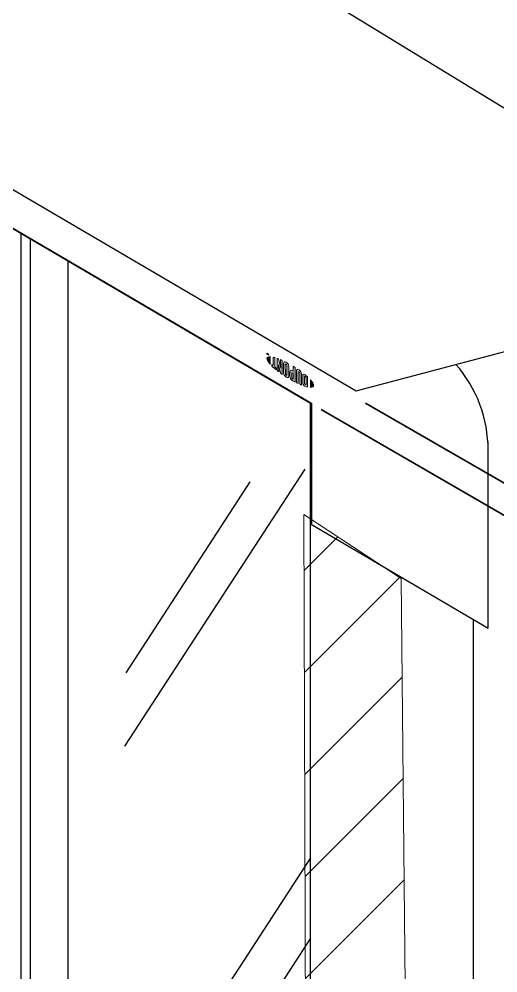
# Model space of a CAD drawing. Extents: x -1392 to 5791, y -3809 to 1722.
# Drawn here: x -782.4 to -716.2, y -1774.4 to -1642.7 of the extents above; entities that cross this region are included whole.
import ezdxf

# ---------------------------------------------------------------- set-up
doc = ezdxf.new("R2010")
doc.units = 0
doc.header["$MEASUREMENT"] = 0
for name, color, linetype, lineweight in [('.ATI-TEXT', 7, 'Continuous', 0), ('G-ANNO-TTLB', 7, 'Continuous', 0), ('Layer 12', 7, 'Continuous', 0), ('TYVEK', 7, 'Continuous', 0), ('WALL SCRATCH', 7, 'Continuous', 0)]:
    doc.layers.add(name, color=color, linetype=linetype, lineweight=lineweight)

# ---------------------------------------------------------------- blocks, each defined once
blk = doc.blocks.new('Block_667')
at = {"layer": 'TYVEK', "true_color": 0x003b71, "transparency": 33554687}
h = blk.add_hatch(color=156, dxfattribs=at)
h.dxf.hatch_style = 2
edge = h.paths.add_edge_path()
edge.add_spline(control_points=[(-748.01, -1689.01), (-748.01, -1689.01), (-748.04, -1689), (-748.04, -1689), (-748.04, -1689), (-748.08, -1688.9), (-748.08, -1688.9), (-748.08, -1688.9), (-748.12, -1688.95), (-748.12, -1688.95), (-748.12, -1688.95), (-748.14, -1688.94), (-748.14, -1688.94), (-748.14, -1688.94), (-748.14, -1688.79), (-748.14, -1688.79), (-748.14, -1688.79), (-748.12, -1688.8), (-748.12, -1688.8), (-748.12, -1688.8), (-748.12, -1688.91), (-748.12, -1688.91), (-748.12, -1688.91), (-748.08, -1688.86), (-748.08, -1688.86), (-748.08, -1688.86), (-748.08, -1688.86), (-748.08, -1688.86), (-748.08, -1688.86), (-748.04, -1688.95), (-748.04, -1688.95), (-748.04, -1688.95), (-748.04, -1688.85), (-748.04, -1688.85), (-748.04, -1688.85), (-748.01, -1688.86), (-748.01, -1688.86), (-748.01, -1688.86), (-748.01, -1689.01), (-748.01, -1689.01)], knot_values=[0, 0, 0, 0, 1, 1, 1, 2, 2, 2, 3, 3, 3, 4, 4, 4, 5, 5, 5, 6, 6, 6, 7, 7, 7, 8, 8, 8, 9, 9, 9, 10, 10, 10, 11, 11, 11, 12, 12, 12, 13, 13, 13, 13], degree=3, periodic=0)
edge = h.paths.add_edge_path()
edge.add_spline(control_points=[(-747.92, -1689.04), (-747.92, -1689.04), (-747.88, -1689.06), (-747.88, -1689.06), (-747.88, -1689.06), (-747.88, -1689.09), (-747.88, -1689.09), (-747.88, -1689.09), (-747.98, -1689.03), (-747.98, -1689.03), (-747.98, -1689.03), (-747.98, -1689), (-747.98, -1689), (-747.98, -1689), (-747.94, -1689.02), (-747.94, -1689.02), (-747.94, -1689.02), (-747.94, -1688.9), (-747.94, -1688.9), (-747.94, -1688.9), (-747.92, -1688.91), (-747.92, -1688.91), (-747.92, -1688.91), (-747.92, -1689.04), (-747.92, -1689.04)], knot_values=[0, 0, 0, 0, 1, 1, 1, 2, 2, 2, 3, 3, 3, 4, 4, 4, 5, 5, 5, 6, 6, 6, 7, 7, 7, 8, 8, 8, 8], degree=3, periodic=0)
h = blk.add_hatch(color=156, dxfattribs=at)
h.dxf.hatch_style = 2
edge = h.paths.add_edge_path()
edge.add_spline(control_points=[(-748.14, -1689.56), (-748.14, -1689.37), (-747.98, -1689.28), (-747.7, -1689.29), (-747.7, -1689.29), (-747.7, -1690.33), (-747.7, -1690.33), (-747.98, -1690.02), (-748.14, -1689.75), (-748.14, -1689.56)], knot_values=[0, 0, 0, 0, 1, 1, 1, 2, 2, 2, 3, 3, 3, 3], degree=3, periodic=0)
h = blk.add_hatch(color=156, dxfattribs=at)
h.dxf.hatch_style = 2
edge = h.paths.add_edge_path()
edge.add_spline(control_points=[(-746.86, -1690.85), (-746.92, -1690.8), (-746.98, -1690.75), (-747.04, -1690.7), (-747.04, -1690.7), (-747.04, -1689.42), (-747.04, -1689.42), (-747.09, -1689.4), (-747.19, -1689.37), (-747.26, -1689.36), (-747.26, -1689.36), (-747.26, -1690.52), (-747.26, -1690.52), (-747.32, -1690.46), (-747.38, -1690.41), (-747.44, -1690.36), (-747.44, -1690.36), (-747.44, -1690.61), (-747.44, -1690.61), (-747.26, -1690.78), (-747.07, -1690.94), (-746.86, -1691.12), (-746.86, -1691.12), (-746.86, -1690.85), (-746.86, -1690.85)], knot_values=[0, 0, 0, 0, 1, 1, 1, 2, 2, 2, 3, 3, 3, 4, 4, 4, 5, 5, 5, 6, 6, 6, 7, 7, 7, 8, 8, 8, 8], degree=3, periodic=0)
h = blk.add_hatch(color=156, dxfattribs=at)
h.dxf.hatch_style = 2
edge = h.paths.add_edge_path()
edge.add_spline(control_points=[(-746.53, -1690.4), (-746.53, -1690.4), (-746.25, -1691.58), (-746.25, -1691.58), (-746.18, -1691.63), (-746.09, -1691.7), (-746.02, -1691.74), (-746.02, -1691.74), (-746.02, -1689.81), (-746.02, -1689.81), (-746.07, -1689.79), (-746.2, -1689.73), (-746.26, -1689.7), (-746.26, -1689.7), (-746.24, -1690.86), (-746.24, -1690.86), (-746.24, -1690.86), (-746.53, -1689.59), (-746.53, -1689.59), (-746.59, -1689.57), (-746.68, -1689.54), (-746.74, -1689.51), (-746.74, -1689.51), (-746.73, -1691.22), (-746.73, -1691.22), (-746.67, -1691.27), (-746.56, -1691.35), (-746.51, -1691.39), (-746.51, -1691.39), (-746.53, -1690.4), (-746.53, -1690.4)], knot_values=[0, 0, 0, 0, 1, 1, 1, 2, 2, 2, 3, 3, 3, 4, 4, 4, 5, 5, 5, 6, 6, 6, 7, 7, 7, 8, 8, 8, 9, 9, 9, 10, 10, 10, 10], degree=3, periodic=0)
h = blk.add_hatch(color=156, dxfattribs=at)
h.dxf.hatch_style = 2
edge = h.paths.add_edge_path()
edge.add_spline(control_points=[(-745.6, -1690.39), (-745.6, -1690.31), (-745.57, -1690.28), (-745.49, -1690.33), (-745.4, -1690.38), (-745.37, -1690.44), (-745.37, -1690.52), (-745.37, -1690.52), (-745.37, -1691.78), (-745.37, -1691.78), (-745.37, -1691.86), (-745.39, -1691.89), (-745.48, -1691.84), (-745.57, -1691.78), (-745.59, -1691.73), (-745.59, -1691.65), (-745.59, -1691.65), (-745.6, -1690.39), (-745.6, -1690.39)], knot_values=[0, 0, 0, 0, 1, 1, 1, 2, 2, 2, 3, 3, 3, 4, 4, 4, 5, 5, 5, 6, 6, 6, 6], degree=3, periodic=0)
edge = h.paths.add_edge_path()
edge.add_spline(control_points=[(-745.48, -1692.12), (-745.26, -1692.26), (-745.12, -1692.23), (-745.12, -1691.96), (-745.12, -1691.96), (-745.12, -1690.64), (-745.12, -1690.64), (-745.12, -1690.36), (-745.25, -1690.17), (-745.49, -1690.05), (-745.72, -1689.92), (-745.85, -1689.96), (-745.85, -1690.25), (-745.85, -1690.25), (-745.84, -1691.51), (-745.84, -1691.51), (-745.84, -1691.8), (-745.73, -1691.96), (-745.48, -1692.12)], knot_values=[0, 0, 0, 0, 1, 1, 1, 2, 2, 2, 3, 3, 3, 4, 4, 4, 5, 5, 5, 6, 6, 6, 6], degree=3, periodic=0)
h = blk.add_hatch(color=156, dxfattribs=at)
h.dxf.hatch_style = 2
edge = h.paths.add_edge_path()
edge.add_spline(control_points=[(-744.72, -1691.6), (-744.72, -1691.51), (-744.69, -1691.48), (-744.59, -1691.54), (-744.59, -1691.54), (-744.51, -1691.59), (-744.51, -1691.59), (-744.51, -1691.59), (-744.5, -1692.39), (-744.5, -1692.39), (-744.54, -1692.37), (-744.56, -1692.36), (-744.59, -1692.34), (-744.69, -1692.28), (-744.72, -1692.22), (-744.72, -1692.13), (-744.72, -1692.13), (-744.72, -1691.6), (-744.72, -1691.6)], knot_values=[0, 0, 0, 0, 1, 1, 1, 2, 2, 2, 3, 3, 3, 4, 4, 4, 5, 5, 5, 6, 6, 6, 6], degree=3, periodic=0)
edge = h.paths.add_edge_path()
edge.add_spline(control_points=[(-744.6, -1692.62), (-744.56, -1692.64), (-744.4, -1692.72), (-744.26, -1692.8), (-744.26, -1692.8), (-744.26, -1690.78), (-744.26, -1690.78), (-744.31, -1690.75), (-744.44, -1690.67), (-744.51, -1690.62), (-744.51, -1690.62), (-744.51, -1691.31), (-744.51, -1691.31), (-744.51, -1691.31), (-744.6, -1691.26), (-744.6, -1691.26), (-744.86, -1691.11), (-744.97, -1691.18), (-744.97, -1691.44), (-744.97, -1691.44), (-744.96, -1692.03), (-744.96, -1692.03), (-744.96, -1692.28), (-744.84, -1692.48), (-744.6, -1692.62)], knot_values=[0, 0, 0, 0, 1, 1, 1, 2, 2, 2, 3, 3, 3, 4, 4, 4, 5, 5, 5, 6, 6, 6, 7, 7, 7, 8, 8, 8, 8], degree=3, periodic=0)
h = blk.add_hatch(color=156, dxfattribs=at)
h.dxf.hatch_style = 2
edge = h.paths.add_edge_path()
edge.add_spline(control_points=[(-743.82, -1691.46), (-743.82, -1691.38), (-743.8, -1691.34), (-743.71, -1691.4), (-743.63, -1691.46), (-743.61, -1691.52), (-743.6, -1691.61), (-743.6, -1691.61), (-743.6, -1693.11), (-743.6, -1693.11), (-743.54, -1693.13), (-743.42, -1693.19), (-743.37, -1693.21), (-743.37, -1693.21), (-743.37, -1691.69), (-743.37, -1691.69), (-743.37, -1691.45), (-743.47, -1691.3), (-743.71, -1691.13), (-743.93, -1690.97), (-744.07, -1691.02), (-744.07, -1691.29), (-744.07, -1691.29), (-744.06, -1692.89), (-744.06, -1692.89), (-744.02, -1692.92), (-743.87, -1692.99), (-743.82, -1693.01), (-743.82, -1693.01), (-743.82, -1691.46), (-743.82, -1691.46)], knot_values=[0, 0, 0, 0, 1, 1, 1, 2, 2, 2, 3, 3, 3, 4, 4, 4, 5, 5, 5, 6, 6, 6, 7, 7, 7, 8, 8, 8, 9, 9, 9, 10, 10, 10, 10], degree=3, periodic=0)
h = blk.add_hatch(color=156, dxfattribs=at)
h.dxf.hatch_style = 2
edge = h.paths.add_edge_path()
edge.add_spline(control_points=[(-742.97, -1692.11), (-742.97, -1692.03), (-742.93, -1692.02), (-742.88, -1692.05), (-742.84, -1692.07), (-742.78, -1692.12), (-742.73, -1692.17), (-742.73, -1692.17), (-742.73, -1693.16), (-742.73, -1693.16), (-742.78, -1693.15), (-742.84, -1693.13), (-742.88, -1693.11), (-742.93, -1693.08), (-742.97, -1693.03), (-742.97, -1692.95), (-742.97, -1692.95), (-742.97, -1692.11), (-742.97, -1692.11)], knot_values=[0, 0, 0, 0, 1, 1, 1, 2, 2, 2, 3, 3, 3, 4, 4, 4, 5, 5, 5, 6, 6, 6, 6], degree=3, periodic=0)
edge = h.paths.add_edge_path()
edge.add_spline(control_points=[(-742.91, -1693.35), (-742.83, -1693.39), (-742.72, -1693.43), (-742.52, -1693.48), (-742.52, -1693.48), (-742.52, -1692.1), (-742.52, -1692.1), (-742.7, -1691.93), (-742.84, -1691.82), (-742.91, -1691.77), (-743.09, -1691.67), (-743.2, -1691.74), (-743.19, -1691.94), (-743.19, -1691.94), (-743.19, -1692.86), (-743.19, -1692.86), (-743.19, -1693.06), (-743.09, -1693.25), (-742.91, -1693.35)], knot_values=[0, 0, 0, 0, 1, 1, 1, 2, 2, 2, 3, 3, 3, 4, 4, 4, 5, 5, 5, 6, 6, 6, 6], degree=3, periodic=0)
h = blk.add_hatch(color=156, dxfattribs=at)
h.dxf.hatch_style = 2
edge = h.paths.add_edge_path()
edge.add_spline(control_points=[(-741.69, -1693.27), (-741.69, -1693.07), (-741.85, -1692.8), (-742.13, -1692.49), (-742.13, -1692.49), (-742.13, -1693.53), (-742.13, -1693.53), (-741.85, -1693.54), (-741.69, -1693.45), (-741.69, -1693.27)], knot_values=[0, 0, 0, 0, 1, 1, 1, 2, 2, 2, 3, 3, 3, 3], degree=3, periodic=0)
at = {"layer": 'TYVEK'}
for points, knots in [([(-748.01, -1689.01), (-748.01, -1689.01), (-748.04, -1689), (-748.04, -1689), (-748.04, -1689), (-748.08, -1688.9), (-748.08, -1688.9), (-748.08, -1688.9), (-748.12, -1688.95), (-748.12, -1688.95), (-748.12, -1688.95), (-748.14, -1688.94), (-748.14, -1688.94), (-748.14, -1688.94), (-748.14, -1688.79), (-748.14, -1688.79), (-748.14, -1688.79), (-748.12, -1688.8), (-748.12, -1688.8), (-748.12, -1688.8), (-748.12, -1688.91), (-748.12, -1688.91), (-748.12, -1688.91), (-748.08, -1688.86), (-748.08, -1688.86), (-748.08, -1688.86), (-748.08, -1688.86), (-748.08, -1688.86), (-748.08, -1688.86), (-748.04, -1688.95), (-748.04, -1688.95), (-748.04, -1688.95), (-748.04, -1688.85), (-748.04, -1688.85), (-748.04, -1688.85), (-748.01, -1688.86), (-748.01, -1688.86), (-748.01, -1688.86), (-748.01, -1689.01), (-748.01, -1689.01)], [0, 0, 0, 0, 1, 1, 1, 2, 2, 2, 3, 3, 3, 4, 4, 4, 5, 5, 5, 6, 6, 6, 7, 7, 7, 8, 8, 8, 9, 9, 9, 10, 10, 10, 11, 11, 11, 12, 12, 12, 13, 13, 13, 13]), ([(-747.92, -1689.04), (-747.92, -1689.04), (-747.88, -1689.06), (-747.88, -1689.06), (-747.88, -1689.06), (-747.88, -1689.09), (-747.88, -1689.09), (-747.88, -1689.09), (-747.98, -1689.03), (-747.98, -1689.03), (-747.98, -1689.03), (-747.98, -1689), (-747.98, -1689), (-747.98, -1689), (-747.94, -1689.02), (-747.94, -1689.02), (-747.94, -1689.02), (-747.94, -1688.9), (-747.94, -1688.9), (-747.94, -1688.9), (-747.92, -1688.91), (-747.92, -1688.91), (-747.92, -1688.91), (-747.92, -1689.04), (-747.92, -1689.04)], [0, 0, 0, 0, 1, 1, 1, 2, 2, 2, 3, 3, 3, 4, 4, 4, 5, 5, 5, 6, 6, 6, 7, 7, 7, 8, 8, 8, 8]), ([(-748.14, -1689.56), (-748.14, -1689.37), (-747.98, -1689.28), (-747.7, -1689.29), (-747.7, -1689.29), (-747.7, -1690.33), (-747.7, -1690.33), (-747.98, -1690.02), (-748.14, -1689.75), (-748.14, -1689.56)], [0, 0, 0, 0, 1, 1, 1, 2, 2, 2, 3, 3, 3, 3]), ([(-746.86, -1690.85), (-746.92, -1690.8), (-746.98, -1690.75), (-747.04, -1690.7), (-747.04, -1690.7), (-747.04, -1689.42), (-747.04, -1689.42), (-747.09, -1689.4), (-747.19, -1689.37), (-747.26, -1689.36), (-747.26, -1689.36), (-747.26, -1690.52), (-747.26, -1690.52), (-747.32, -1690.46), (-747.38, -1690.41), (-747.44, -1690.36), (-747.44, -1690.36), (-747.44, -1690.61), (-747.44, -1690.61), (-747.26, -1690.78), (-747.07, -1690.94), (-746.86, -1691.12), (-746.86, -1691.12), (-746.86, -1690.85), (-746.86, -1690.85)], [0, 0, 0, 0, 1, 1, 1, 2, 2, 2, 3, 3, 3, 4, 4, 4, 5, 5, 5, 6, 6, 6, 7, 7, 7, 8, 8, 8, 8]), ([(-746.53, -1690.4), (-746.53, -1690.4), (-746.25, -1691.58), (-746.25, -1691.58), (-746.18, -1691.63), (-746.09, -1691.7), (-746.02, -1691.74), (-746.02, -1691.74), (-746.02, -1689.81), (-746.02, -1689.81), (-746.07, -1689.79), (-746.2, -1689.73), (-746.26, -1689.7), (-746.26, -1689.7), (-746.24, -1690.86), (-746.24, -1690.86), (-746.24, -1690.86), (-746.53, -1689.59), (-746.53, -1689.59), (-746.59, -1689.57), (-746.68, -1689.54), (-746.74, -1689.51), (-746.74, -1689.51), (-746.73, -1691.22), (-746.73, -1691.22), (-746.67, -1691.27), (-746.56, -1691.35), (-746.51, -1691.39), (-746.51, -1691.39), (-746.53, -1690.4), (-746.53, -1690.4)], [0, 0, 0, 0, 1, 1, 1, 2, 2, 2, 3, 3, 3, 4, 4, 4, 5, 5, 5, 6, 6, 6, 7, 7, 7, 8, 8, 8, 9, 9, 9, 10, 10, 10, 10]), ([(-745.48, -1692.12), (-745.26, -1692.26), (-745.12, -1692.23), (-745.12, -1691.96), (-745.12, -1691.96), (-745.12, -1690.64), (-745.12, -1690.64), (-745.12, -1690.36), (-745.25, -1690.17), (-745.49, -1690.05), (-745.72, -1689.92), (-745.85, -1689.96), (-745.85, -1690.25), (-745.85, -1690.25), (-745.84, -1691.51), (-745.84, -1691.51), (-745.84, -1691.8), (-745.73, -1691.96), (-745.48, -1692.12)], [0, 0, 0, 0, 1, 1, 1, 2, 2, 2, 3, 3, 3, 4, 4, 4, 5, 5, 5, 6, 6, 6, 6]), ([(-745.6, -1690.39), (-745.6, -1690.31), (-745.57, -1690.28), (-745.49, -1690.33), (-745.4, -1690.38), (-745.37, -1690.44), (-745.37, -1690.52), (-745.37, -1690.52), (-745.37, -1691.78), (-745.37, -1691.78), (-745.37, -1691.86), (-745.39, -1691.89), (-745.48, -1691.84), (-745.57, -1691.78), (-745.59, -1691.73), (-745.59, -1691.65), (-745.59, -1691.65), (-745.6, -1690.39), (-745.6, -1690.39)], [0, 0, 0, 0, 1, 1, 1, 2, 2, 2, 3, 3, 3, 4, 4, 4, 5, 5, 5, 6, 6, 6, 6]), ([(-744.6, -1692.62), (-744.56, -1692.64), (-744.4, -1692.72), (-744.26, -1692.8), (-744.26, -1692.8), (-744.26, -1690.78), (-744.26, -1690.78), (-744.31, -1690.75), (-744.44, -1690.67), (-744.51, -1690.62), (-744.51, -1690.62), (-744.51, -1691.31), (-744.51, -1691.31), (-744.51, -1691.31), (-744.6, -1691.26), (-744.6, -1691.26), (-744.86, -1691.11), (-744.97, -1691.18), (-744.97, -1691.44), (-744.97, -1691.44), (-744.96, -1692.03), (-744.96, -1692.03), (-744.96, -1692.28), (-744.84, -1692.48), (-744.6, -1692.62)], [0, 0, 0, 0, 1, 1, 1, 2, 2, 2, 3, 3, 3, 4, 4, 4, 5, 5, 5, 6, 6, 6, 7, 7, 7, 8, 8, 8, 8]), ([(-744.72, -1691.6), (-744.72, -1691.51), (-744.69, -1691.48), (-744.59, -1691.54), (-744.59, -1691.54), (-744.51, -1691.59), (-744.51, -1691.59), (-744.51, -1691.59), (-744.5, -1692.39), (-744.5, -1692.39), (-744.54, -1692.37), (-744.56, -1692.36), (-744.59, -1692.34), (-744.69, -1692.28), (-744.72, -1692.22), (-744.72, -1692.13), (-744.72, -1692.13), (-744.72, -1691.6), (-744.72, -1691.6)], [0, 0, 0, 0, 1, 1, 1, 2, 2, 2, 3, 3, 3, 4, 4, 4, 5, 5, 5, 6, 6, 6, 6]), ([(-743.82, -1691.46), (-743.82, -1691.38), (-743.8, -1691.34), (-743.71, -1691.4), (-743.63, -1691.46), (-743.61, -1691.52), (-743.6, -1691.61), (-743.6, -1691.61), (-743.6, -1693.11), (-743.6, -1693.11), (-743.54, -1693.13), (-743.42, -1693.19), (-743.37, -1693.21), (-743.37, -1693.21), (-743.37, -1691.69), (-743.37, -1691.69), (-743.37, -1691.45), (-743.47, -1691.3), (-743.71, -1691.13), (-743.93, -1690.97), (-744.07, -1691.02), (-744.07, -1691.29), (-744.07, -1691.29), (-744.06, -1692.89), (-744.06, -1692.89), (-744.02, -1692.92), (-743.87, -1692.99), (-743.82, -1693.01), (-743.82, -1693.01), (-743.82, -1691.46), (-743.82, -1691.46)], [0, 0, 0, 0, 1, 1, 1, 2, 2, 2, 3, 3, 3, 4, 4, 4, 5, 5, 5, 6, 6, 6, 7, 7, 7, 8, 8, 8, 9, 9, 9, 10, 10, 10, 10]), ([(-742.91, -1693.35), (-742.83, -1693.39), (-742.72, -1693.43), (-742.52, -1693.48), (-742.52, -1693.48), (-742.52, -1692.1), (-742.52, -1692.1), (-742.7, -1691.93), (-742.84, -1691.82), (-742.91, -1691.77), (-743.09, -1691.67), (-743.2, -1691.74), (-743.19, -1691.94), (-743.19, -1691.94), (-743.19, -1692.86), (-743.19, -1692.86), (-743.19, -1693.06), (-743.09, -1693.25), (-742.91, -1693.35)], [0, 0, 0, 0, 1, 1, 1, 2, 2, 2, 3, 3, 3, 4, 4, 4, 5, 5, 5, 6, 6, 6, 6]), ([(-742.97, -1692.11), (-742.97, -1692.03), (-742.93, -1692.02), (-742.88, -1692.05), (-742.84, -1692.07), (-742.78, -1692.12), (-742.73, -1692.17), (-742.73, -1692.17), (-742.73, -1693.16), (-742.73, -1693.16), (-742.78, -1693.15), (-742.84, -1693.13), (-742.88, -1693.11), (-742.93, -1693.08), (-742.97, -1693.03), (-742.97, -1692.95), (-742.97, -1692.95), (-742.97, -1692.11), (-742.97, -1692.11)], [0, 0, 0, 0, 1, 1, 1, 2, 2, 2, 3, 3, 3, 4, 4, 4, 5, 5, 5, 6, 6, 6, 6]), ([(-741.69, -1693.27), (-741.69, -1693.07), (-741.85, -1692.8), (-742.13, -1692.49), (-742.13, -1692.49), (-742.13, -1693.53), (-742.13, -1693.53), (-741.85, -1693.54), (-741.69, -1693.45), (-741.69, -1693.27)], [0, 0, 0, 0, 1, 1, 1, 2, 2, 2, 3, 3, 3, 3])]:
    blk.add_open_spline(points, degree=3, knots=knots, dxfattribs=at)

msp = doc.modelspace()

# ---------------------------------------------------------------- hatches: boundary and pattern name
at = {"layer": 'G-ANNO-TTLB', "true_color": 0xff00ff, "transparency": 33554687}
h = msp.add_hatch(color=6, dxfattribs=at)
edge = h.paths.add_edge_path()
edge.add_spline(control_points=[(1773.02, -3692.6), (1773.02, -3692.6), (-1156.5, -3692.6), (-1156.5, -3692.6), (-1156.5, -3692.6), (-1156.5, -1235.6), (-1156.5, -1235.6), (-1156.5, -1235.6), (1773.02, -1235.6), (1773.02, -1235.6), (1773.02, -1235.6), (1773.02, -3692.6), (1773.02, -3692.6)], knot_values=[0, 0, 0, 0, 1, 1, 1, 2, 2, 2, 3, 3, 3, 4, 4, 4, 4], degree=3, periodic=0)
edge = h.paths.add_edge_path()
edge.add_spline(control_points=[(-1147.5, -1244.6), (-1147.5, -1244.6), (-1147.5, -3683.6), (-1147.5, -3683.6), (-1147.5, -3683.6), (1764.02, -3683.6), (1764.02, -3683.6), (1764.02, -3683.6), (1764.02, -1244.6), (1764.02, -1244.6), (1764.02, -1244.6), (-1147.5, -1244.6), (-1147.5, -1244.6)], knot_values=[0, 0, 0, 0, 1, 1, 1, 2, 2, 2, 3, 3, 3, 4, 4, 4, 4], degree=3, periodic=0)
edge.add_line((-1147.5, -1244.6), (-1147.5, -1244.6))
at = {"layer": 'Layer 12', "true_color": 0x000000, "transparency": 33554687}
h = msp.add_hatch(dxfattribs=at)
h.set_pattern_fill('_U', color=18, scale=10, angle=45, style=2, pattern_type=0)
h.set_pattern_definition([(45, (0, 0), (-7.071067, 7.07107), [])])
h.paths.add_polyline_path([(-742.52, -1867.05), (-728.08, -1874.55), (-729.61, -1719.94), (-743.03, -1711.08)])

# ---------------------------------------------------------------- linework, layer by layer
at = {"layer": '.ATI-TEXT', "color": 1, "lineweight": 35, "true_color": 0xff0000}
for p, q in [((-740.66, -1696.6), (-609.4, -1772.53)), ((-734.53, -1695.7), (-609.4, -1768.09))]:
    msp.add_line(p, q, dxfattribs=at)
at = {"layer": 'G-ANNO-TTLB'}
for points in [[(1773.02, -3692.6), (1773.02, -3692.6), (-1156.5, -3692.6), (-1156.5, -3692.6), (-1156.5, -3692.6), (-1156.5, -1235.6), (-1156.5, -1235.6), (-1156.5, -1235.6), (1773.02, -1235.6), (1773.02, -1235.6), (1773.02, -1235.6), (1773.02, -3692.6), (1773.02, -3692.6)], [(-1147.5, -1244.6), (-1147.5, -1244.6), (-1147.5, -3683.6), (-1147.5, -3683.6), (-1147.5, -3683.6), (1764.02, -3683.6), (1764.02, -3683.6), (1764.02, -3683.6), (1764.02, -1244.6), (1764.02, -1244.6), (1764.02, -1244.6), (-1147.5, -1244.6), (-1147.5, -1244.6)]]:
    msp.add_open_spline(points, degree=3, knots=[0, 0, 0, 0, 1, 1, 1, 2, 2, 2, 3, 3, 3, 4, 4, 4, 4], dxfattribs=at)
at = {"layer": 'Layer 12'}
msp.add_lwpolyline([(-742.52, -1867.05), (-728.08, -1874.55), (-729.61, -1719.94), (-743.03, -1711.08)], close=True, dxfattribs=at)
at = {"layer": 'TYVEK', "color": 18, "lineweight": 25, "true_color": 0x000000}
for p, q in [((-830, -1638.82), (-735.8, -1694.02)), ((-824.79, -1647.25), (-742.11, -1695.7)), ((-824.79, -1647.25), (-742.11, -1695.7)), ((-824.59, -1647.37), (-742.11, -1695.7)), ((-735.8, -1694.02), (-713.56, -1688.1)), ((-742.16, -1866.66), (-742.11, -1695.7)), ((-742.16, -1838.97), (-742.11, -1695.7))]:
    msp.add_line(p, q, dxfattribs=at)
at = {"layer": 'TYVEK', "color": 3, "lineweight": 25, "true_color": 0x00ff00}
for p, q in [((-782.08, -1793.15), (-782.08, -1672.28)), ((-780.78, -1792.06), (-780.78, -1673.04)), ((-775.57, -1789.46), (-775.57, -1676.09))]:
    msp.add_line(p, q, dxfattribs=at)
at = {"layer": 'TYVEK', "color": 4, "lineweight": 25, "true_color": 0x00ffff}
for p, q in [((-742.16, -1866.66), (-742.11, -1695.7)), ((-742.11, -1712.4), (-717.59, -1726.78)), ((-719.67, -1725.55), (-719.67, -1874.3))]:
    msp.add_line(p, q, dxfattribs=at)
at = {"layer": 'TYVEK', "color": 1, "lineweight": 25, "true_color": 0xff0000}
msp.add_line((-717.59, -1726.78), (-717.59, -1701.1), dxfattribs=at)
at = {"layer": 'TYVEK', "color": 252, "lineweight": 25, "true_color": 0x848484}
for p, q in [((-742.92, -1704.81), (-767.8, -1743.11)), ((-750.51, -1706.56), (-767.61, -1732.98)), ((-742.12, -1758.5), (-759.07, -1784.59)), ((-742.13, -1769.63), (-749.33, -1780.75))]:
    msp.add_line(p, q, dxfattribs=at)
at = {"layer": 'TYVEK', "color": 4, "lineweight": 25, "true_color": 0x00ffff}
msp.add_lwpolyline([(-824.59, -1663.99), (-824.59, -1647.29), (-742, -1695.7), (-742, -1712.4)], dxfattribs=at)
msp.add_open_spline([(-717.59, -1726.78), (-717.59, -1726.78), (-717.59, -1702.21), (-717.59, -1702.21), (-717.59, -1697.85), (-719.17, -1693.64), (-722.04, -1690.36)], degree=3, knots=[0, 0, 0, 0, 1, 1, 1, 2, 2, 2, 2], dxfattribs=at)
at = {"layer": 'WALL SCRATCH', "color": 18, "lineweight": 25, "true_color": 0x000000}
msp.add_line((-693.56, -1668.37), (-863.61, -1564.22), dxfattribs=at)

# ---------------------------------------------------------------- block references
at = {"layer": 'TYVEK'}
msp.add_blockref('Block_667', (0, 0), dxfattribs=at)

doc.saveas('drawing.dxf')
